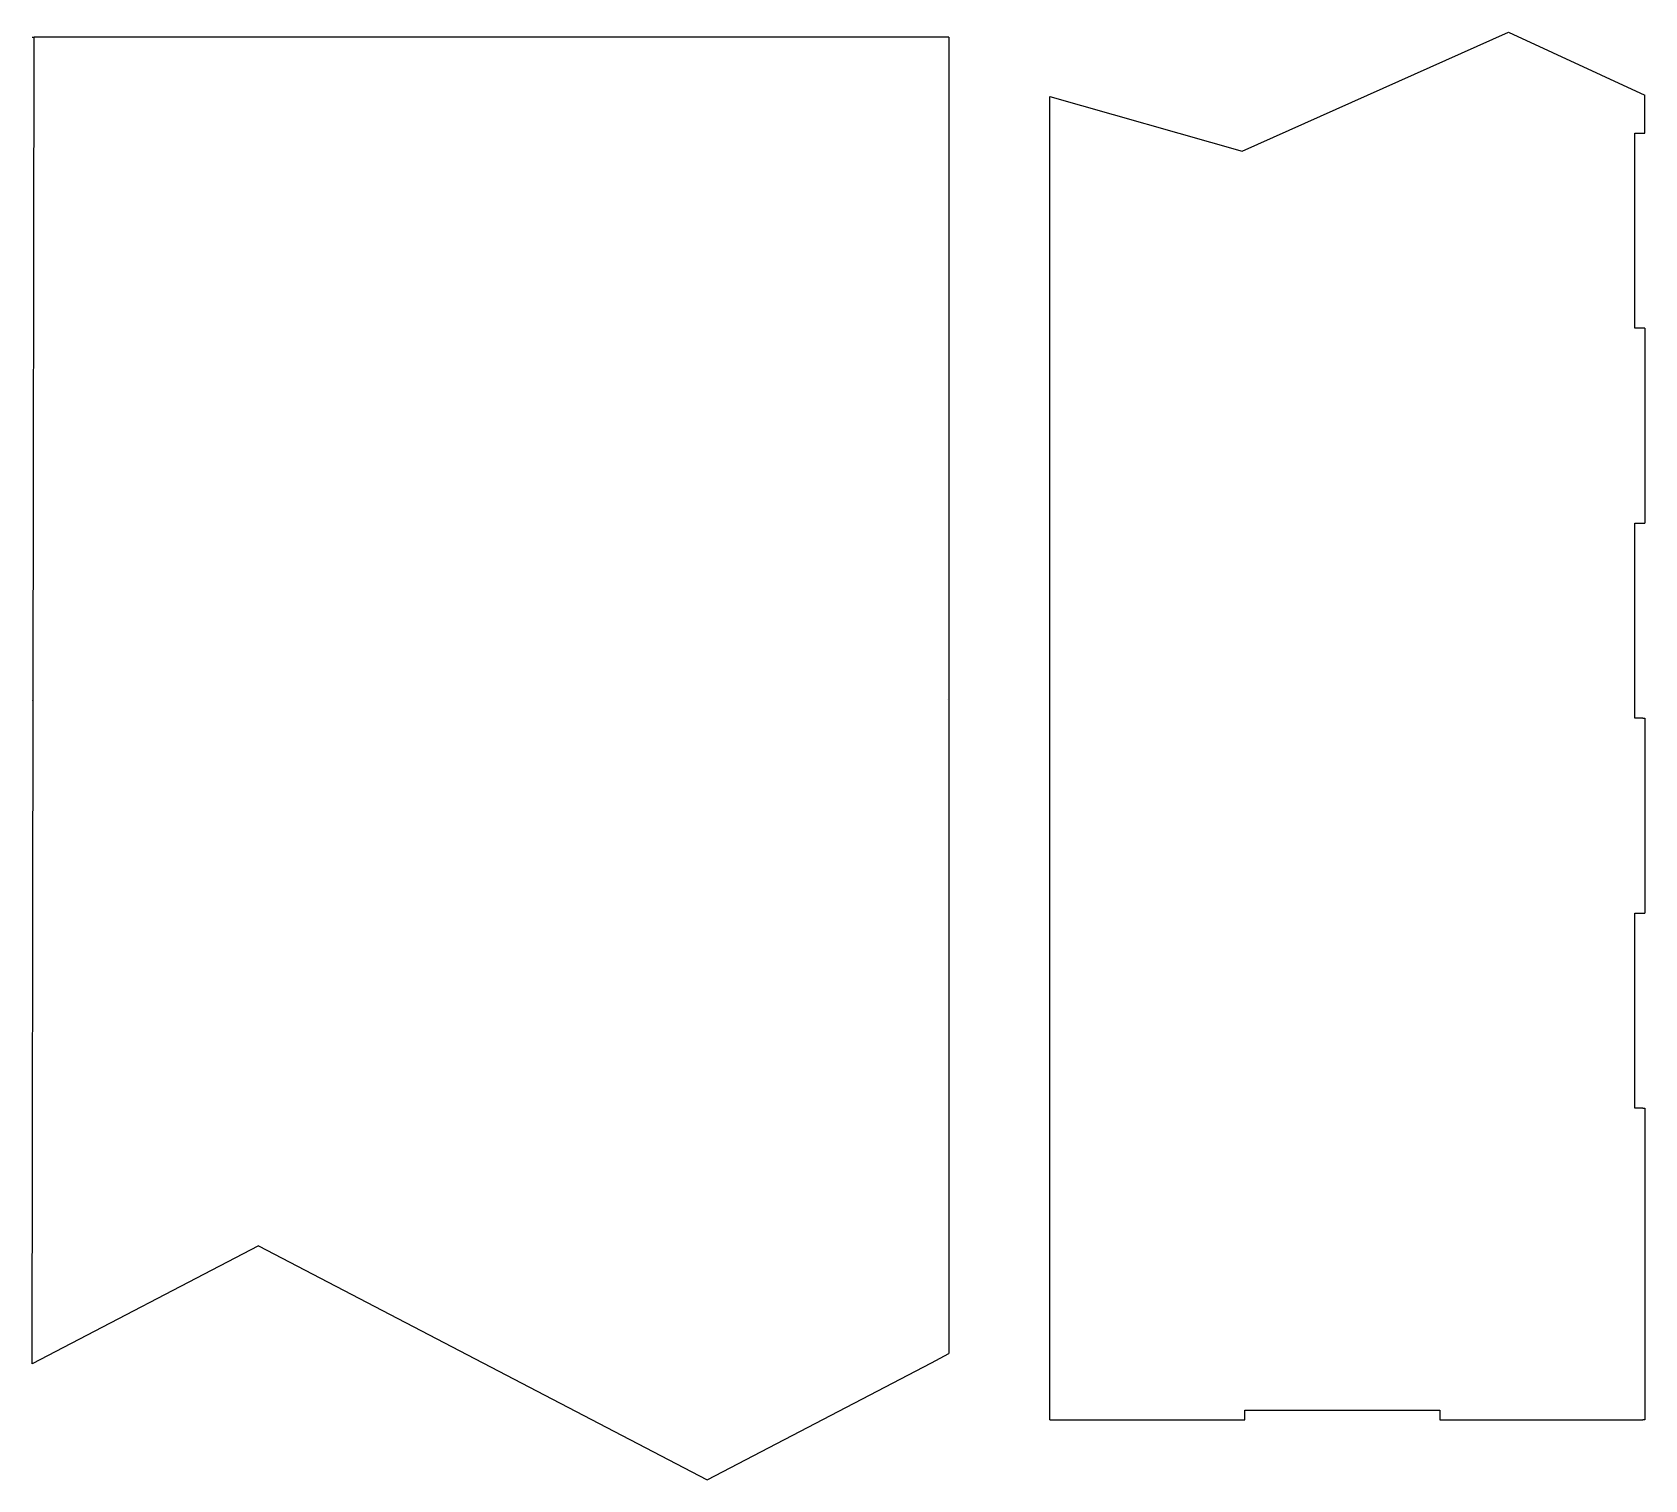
# Model space of a CAD drawing. Header units: millimetres. Extents: x 3023 to 3850, y 1338 to 2081.
import ezdxf

# ---------------------------------------------------------------- set-up
doc = ezdxf.new("R2010")
doc.units = ezdxf.units.MM

msp = doc.modelspace()

# ---------------------------------------------------------------- linework, layer by layer
for p, q in [((3023.15, 2077.98), (3024.15, 2077.98)), ((3023.15, 1397.46), (3024.15, 2077.98)), ((3492.15, 2077.98), (3024.15, 2077.98)), ((3493.15, 2077.98), (3492.15, 2077.98)), ((3493.15, 2077.98), (3493.15, 1402.68)), ((3643.46, 2019.57), (3780.02, 2080.51)), ((3780.02, 2080.51), (3849.86, 2048.22)), ((3544.86, 2047.55), (3643.46, 2019.57)), ((3544.86, 1368.68), (3544.86, 2047.55)), ((3849.86, 2028.68), (3849.86, 2048.22)), ((3849.86, 1928.68), (3849.86, 1828.68)), ((3023.65, 1737.72), (3023.15, 1737.46)), ((3492.15, 1737.98), (3492.15, 1737.98)), ((3848.86, 1728.68), (3849.86, 1728.68)), ((3849.86, 1728.68), (3849.86, 1628.68)), ((3848.86, 1628.68), (3849.86, 1628.68)), ((3848.86, 1528.68), (3849.86, 1528.68)), ((3849.86, 1528.68), (3849.86, 1368.68)), ((3139.15, 1457.98), (3023.15, 1397.46)), ((3139.15, 1457.98), (3254.15, 1397.98)), ((3254.15, 1397.98), (3369.15, 1337.98)), ((3369.15, 1337.98), (3484.15, 1397.98)), ((3484.15, 1397.98), (3493.15, 1402.68)), ((3644.86, 1372.68), (3644.86, 1373.68)), ((3644.86, 1373.68), (3744.86, 1373.68)), ((3744.86, 1373.68), (3744.86, 1372.68)), ((3849.86, 1368.68), (3848.86, 1368.68))]:
    msp.add_line(p, q)
at = {"color": 7, "linetype": 'Continuous', "lineweight": 25}
for p, q in [((3844.86, 2028.68), (3849.86, 2028.68)), ((3844.86, 1928.68), (3844.86, 2028.68)), ((3849.86, 1928.68), (3844.86, 1928.68)), ((3844.86, 1828.68), (3849.86, 1828.68)), ((3844.86, 1728.68), (3844.86, 1828.68)), ((3848.86, 1728.68), (3844.86, 1728.68)), ((3844.86, 1628.68), (3848.86, 1628.68)), ((3844.86, 1528.68), (3844.86, 1628.68)), ((3848.86, 1528.68), (3844.86, 1528.68)), ((3644.86, 1368.68), (3644.86, 1372.68)), ((3744.86, 1372.68), (3744.86, 1368.68)), ((3544.86, 1368.68), (3644.86, 1368.68)), ((3744.86, 1368.68), (3848.86, 1368.68))]:
    msp.add_line(p, q, dxfattribs=at)

doc.saveas('drawing.dxf')
